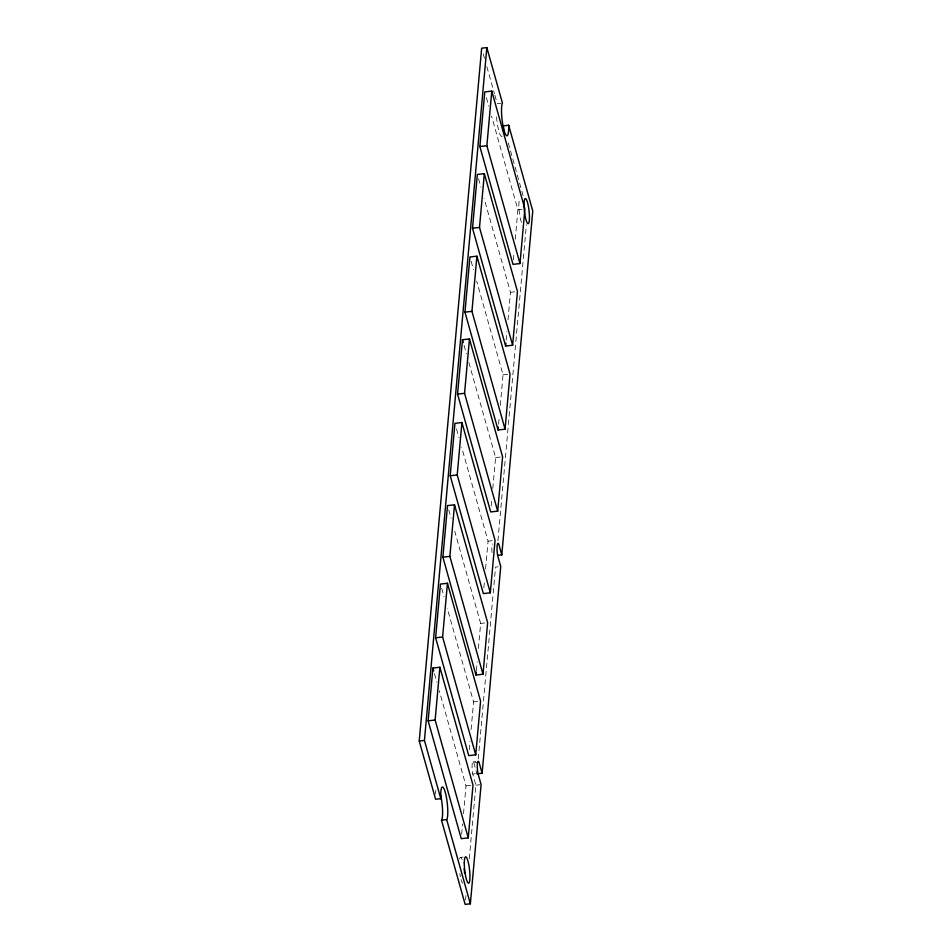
<?xml version="1.0" encoding="UTF-8"?>
<svg xmlns="http://www.w3.org/2000/svg" width="952" height="952" viewBox="0 0 952 952"><rect width="100%" height="100%" fill="white"/><g stroke="black" fill="none" stroke-linecap="round" stroke-linejoin="round"><path stroke-width="0.71" stroke-dasharray="4.76 3.57" d="M461.66 834.261L462.577 824.004M463.505 813.746L466.016 785.888L439.277 690.771M469.265 749.819L470.05 741.108M471.097 729.494L473.584 701.898L447.238 608.209M476.405 670.589L477.202 661.747M478.392 648.479L480.653 623.429L454.711 531.145M483.866 587.753L484.52 580.482M485.568 568.832L488.055 541.164L461.72 447.464M491.22 506.059L491.887 498.717M492.803 488.424L495.587 457.567L468.848 362.45M498.598 424.164L499.253 416.905M500.3 405.302L503.037 374.814L476.702 281.114M506.155 340.233L506.94 331.51M507.987 319.896L510.474 292.288L484.14 198.587M513.39 259.92L514.056 252.554M515.246 239.273L517.912 209.761L491.565 116.061M465.552 899.985L465.956 895.57M469.265 858.775L475.893 785.174L472.763 774.012A9.127 1.666 83.6 0 1 472.144 764.325A9.127 1.666 83.6 0 1 473.787 762.659L478.975 762.076M478.249 759.053L495.54 567.106L498.134 566.809M497.92 540.712L526.373 224.827M497.242 103.661L501.133 103.221M517.912 209.761L522.101 209.297M510.474 292.288L514.675 291.812M503.037 374.814L508.63 374.184M495.587 457.567L501.18 456.936M488.055 541.164L492.255 540.688M480.653 623.429L484.842 622.953M473.584 701.898L477.773 701.434M473.073 761.897L475.667 761.6M472.763 774.012L475.357 773.726M466.016 785.888L471.609 785.257M475.893 785.174L479.796 784.734M460.578 857.383L463.172 857.097M483.247 53.871L484.449 58.143M486.841 66.676L494.445 93.701M494.838 95.129L496.444 100.817M508.297 142.967L523.148 195.826M486.389 97.616L488.781 106.124M478.547 178.714L480.95 187.235M471.121 261.241L473.513 269.761M464.064 345.409L466.456 353.93M456.532 429.007L458.923 437.527M448.725 509.855L451.117 518.376M441.657 588.336L444.048 596.845M473.787 762.659L476.916 773.821M434.493 673.742L436.885 682.251M462.589 883.218A13.292 2.428 83.6 0 1 461.113 879.588M460.447 876.78A13.292 2.428 83.6 0 1 459.864 873.543M459.518 858.918A13.292 2.428 83.6 0 1 462.743 861.596M435.528 794.135A16.648 3.046 83.6 0 1 435.885 790.219M521.482 222.387A12.674 2.321 83.6 0 1 518.923 208.012A12.674 2.321 83.6 0 1 520.268 199.111M502.287 136.112A16.862 3.082 83.6 0 1 496.444 115.37M492.005 552.541A9.972 1.821 83.6 0 1 492.779 543.925"/><path stroke-width="1.43" d="M440.359 793.932A16.648 3.046 83.6 0 1 441.502 820.231L465.159 904.4L470.347 903.817L446.69 819.648A16.648 3.046 83.6 0 0 447.214 802.679A16.648 3.046 83.6 0 0 442.847 787.102A16.648 3.046 83.6 0 0 440.8 798.668L435.599 799.252L419.237 741.037L481.652 48.183L486.841 47.6L502.43 103.066A16.862 3.082 83.6 0 0 504.084 130.472A16.862 3.082 83.6 0 0 508.665 125.236L532.763 210.963L501.775 554.885L497.884 555.325M440.8 798.668L424.437 740.454L486.841 47.6M428.138 720.831L432.898 668.054L439.883 667.269L473.001 785.102L468.253 837.879L461.256 838.664L428.138 720.831L435.135 720.045L439.883 667.269M435.623 637.792L440.455 584.076L447.452 583.278L480.57 701.112L475.726 754.841L468.741 755.626L435.623 637.792L442.609 637.007L447.452 583.278M442.882 557.17L447.523 505.595L454.52 504.81L487.638 622.644L482.997 674.218L476 675.004L442.882 557.17L449.868 556.385L454.52 504.81M450.213 475.75L454.937 423.331L461.922 422.533L495.052 540.367L490.328 592.798L483.33 593.584L450.213 475.75L457.21 474.965L461.922 422.533M457.567 394.104L462.47 339.733L469.455 338.948L502.585 456.781L497.682 511.153L490.685 511.938L457.567 394.104L464.564 393.319L469.455 338.948M464.957 312.137L469.919 256.98L476.916 256.195L510.034 374.029L505.06 429.185L498.075 429.971L464.957 312.137L471.942 311.352L476.916 256.195M472.513 228.206L477.357 174.454L484.342 173.669L517.471 291.502L512.628 345.255L505.631 346.04L472.513 228.206L479.499 227.421L484.342 173.669M479.868 146.513L484.782 91.927L491.779 91.142L524.897 208.976L519.982 263.561L512.997 264.347L479.868 146.513L486.865 145.727L491.779 91.142M476 675.004L476.262 672.064M498.075 429.971L498.336 427.067M505.631 346.04L505.893 343.137M470.347 903.817L481.093 784.591L477.952 773.429A9.127 1.666 83.6 0 1 477.333 763.742A9.127 1.666 83.6 0 1 478.975 762.076L482.117 773.238L476.916 773.821M482.117 773.238L500.728 566.523L497.598 555.361A9.972 1.821 83.6 0 1 498.646 543.735L501.775 554.885M508.665 125.236L503.477 125.831A16.862 3.082 83.6 0 1 503.453 130.614M419.237 741.037L424.437 740.454M441.502 820.231L446.69 819.648M486.865 145.727L519.982 263.561M479.499 227.421L512.628 345.255M471.942 311.352L505.06 429.185M462.47 339.733L463.267 342.577M464.564 393.319L497.682 511.153M457.21 474.965L490.328 592.798M449.868 556.385L482.997 674.218M442.609 637.007L475.726 754.841M432.898 668.054L433.695 670.898M435.135 720.045L468.253 837.879M464.148 868.759A13.292 2.428 83.6 0 1 464.624 873.353M524.04 204.43A12.674 2.321 83.6 0 0 528.039 223.708A12.674 2.321 83.6 0 0 528.17 205.215A12.674 2.321 83.6 0 0 524.04 204.43M464.29 862.988A13.292 2.428 83.6 0 0 468.467 883.206A13.292 2.428 83.6 0 0 468.61 863.821A13.292 2.428 83.6 0 0 464.29 862.988"/></g></svg>
